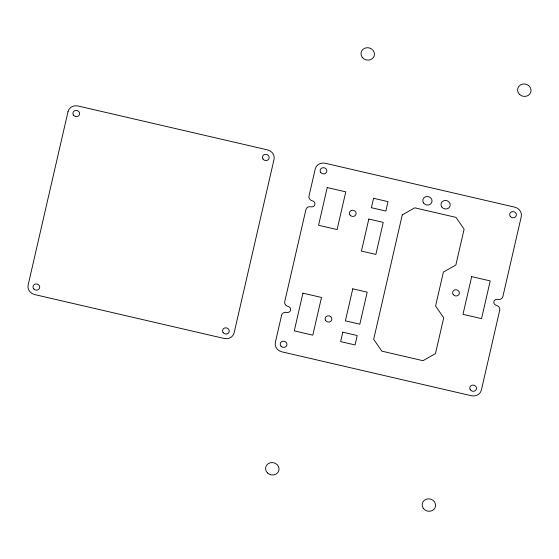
<?xml version="1.0" encoding="UTF-8"?>
<svg xmlns="http://www.w3.org/2000/svg" width="559" height="559" viewBox="0 0 559 559"><rect width="100%" height="100%" fill="white"/><g stroke="black" fill="none" stroke-linecap="round" stroke-linejoin="round"><path stroke-width="0.84" d="M68.023 111.618L28.118 285.104A8.462 7.742 13.5 0 0 34.623 294.558L224.166 338.468A8.462 7.742 13.5 0 0 234.144 332.829L274.05 159.343A8.462 7.742 13.5 0 0 267.544 149.889L78.001 105.986A8.462 7.742 13.5 0 0 68.023 111.618M281.596 315.22L275.349 342.374A8.462 7.742 13.5 0 0 281.855 351.828L471.398 395.737A8.462 7.742 13.5 0 0 481.369 390.105L499.732 310.14A4.199 3.843 13.5 0 0 496.511 305.424A3.382 3.095 13.5 0 1 493.904 301.636A3.382 3.095 13.5 0 1 497.894 299.386A4.227 3.871 13.5 0 0 502.883 296.57L521.274 216.612A8.462 7.742 13.5 0 0 514.769 207.165L325.226 163.256A8.462 7.742 13.5 0 0 315.255 168.888L309.008 196.041A4.227 3.871 13.5 0 0 312.257 200.772A3.382 3.095 13.5 0 1 314.864 204.552A3.382 3.095 13.5 0 1 310.874 206.802A4.199 3.843 13.5 0 0 305.913 209.625L284.727 301.643A4.22 3.864 13.5 0 0 287.969 306.374A3.382 3.095 13.5 0 1 290.568 310.154A3.382 3.095 13.5 0 1 286.578 312.404A4.227 3.871 13.5 0 0 281.596 315.22M302.943 293.154L294.272 330.872L312.809 335.162L321.488 297.451L302.943 293.154M327.232 187.551L318.56 225.27L337.098 229.567L345.776 191.849L327.232 187.551M342.793 332.179L340.627 341.605L355.049 344.952L357.215 335.519L342.793 332.179M352.771 288.807L345.392 320.866L359.814 324.206L367.193 292.147L352.771 288.807M368.821 219.037L361.442 251.096L375.865 254.436L383.236 222.377L368.821 219.037M373.587 198.291L371.421 207.717L385.843 211.064L388.009 201.631L373.587 198.291M402.27 214.866L373.685 339.334L381.825 351.15L422.988 360.688L435.461 353.644L443.72 317.819L435.587 306.004L443.392 272.065L455.851 265.015L464.11 229.19L456.032 217.388L414.736 207.822L402.27 214.866M471.67 276.628L462.992 314.34L481.537 318.637L490.208 280.918L471.67 276.628M73.446 115.119A3.382 3.095 13.5 0 0 79.266 115.042A3.382 3.095 13.5 0 0 76.08 110.416A3.382 3.095 13.5 0 0 73.446 115.119M262.982 159.029A3.382 3.095 13.5 0 0 268.809 158.952A3.382 3.095 13.5 0 0 265.623 154.319A3.382 3.095 13.5 0 0 262.982 159.029M223.083 332.514A3.382 3.095 13.5 0 0 228.904 332.444A3.382 3.095 13.5 0 0 225.717 327.812A3.382 3.095 13.5 0 0 223.083 332.514M33.861 289.01A3.382 3.095 13.5 0 0 39.563 288.088A3.382 3.095 13.5 0 0 35.65 283.951A3.382 3.095 13.5 0 0 33.861 289.01M281.093 346.28A3.382 3.095 13.5 0 0 286.795 345.357A3.382 3.095 13.5 0 0 282.875 341.221A3.382 3.095 13.5 0 0 281.093 346.28M470.308 389.784A3.382 3.095 13.5 0 0 476.135 389.714A3.382 3.095 13.5 0 0 472.949 385.081A3.382 3.095 13.5 0 0 470.308 389.784M320.67 172.389A3.382 3.095 13.5 0 0 326.498 172.319A3.382 3.095 13.5 0 0 323.312 167.686A3.382 3.095 13.5 0 0 320.67 172.389M510.213 216.298A3.382 3.095 13.5 0 0 516.041 216.221A3.382 3.095 13.5 0 0 512.855 211.595A3.382 3.095 13.5 0 0 510.213 216.298M267.509 472.977A6.764 6.191 13.5 0 0 278.801 470.692A6.764 6.191 13.5 0 0 270.619 462.705A6.764 6.191 13.5 0 0 267.509 472.977M423.247 508.25A6.764 6.191 13.5 0 0 434.895 508.096A6.764 6.191 13.5 0 0 428.522 498.838A6.764 6.191 13.5 0 0 423.247 508.25M362.253 57.339A6.764 6.191 13.5 0 0 373.866 56.732A6.764 6.191 13.5 0 0 367.081 47.711A6.764 6.191 13.5 0 0 362.253 57.339M519.521 94.394A6.764 6.191 13.5 0 0 530.812 92.088A6.764 6.191 13.5 0 0 522.609 84.116A6.764 6.191 13.5 0 0 519.521 94.394M350.011 215.019A3.382 3.095 13.5 0 0 355.824 214.754A3.382 3.095 13.5 0 0 352.47 210.226A3.382 3.095 13.5 0 0 350.011 215.019M325.659 320.524A3.382 3.095 13.5 0 0 331.48 320.454A3.382 3.095 13.5 0 0 328.301 315.821A3.382 3.095 13.5 0 0 325.659 320.524M453.174 294.453A3.382 3.095 13.5 0 0 459.002 294.376A3.382 3.095 13.5 0 0 455.816 289.744A3.382 3.095 13.5 0 0 453.174 294.453M441.743 206.914A4.654 4.255 13.5 0 0 449.75 206.809A4.654 4.255 13.5 0 0 445.369 200.443A4.654 4.255 13.5 0 0 441.743 206.914M423.54 202.973A4.654 4.255 13.5 0 0 431.555 202.868A4.654 4.255 13.5 0 0 427.174 196.502A4.654 4.255 13.5 0 0 423.54 202.973"/></g></svg>
